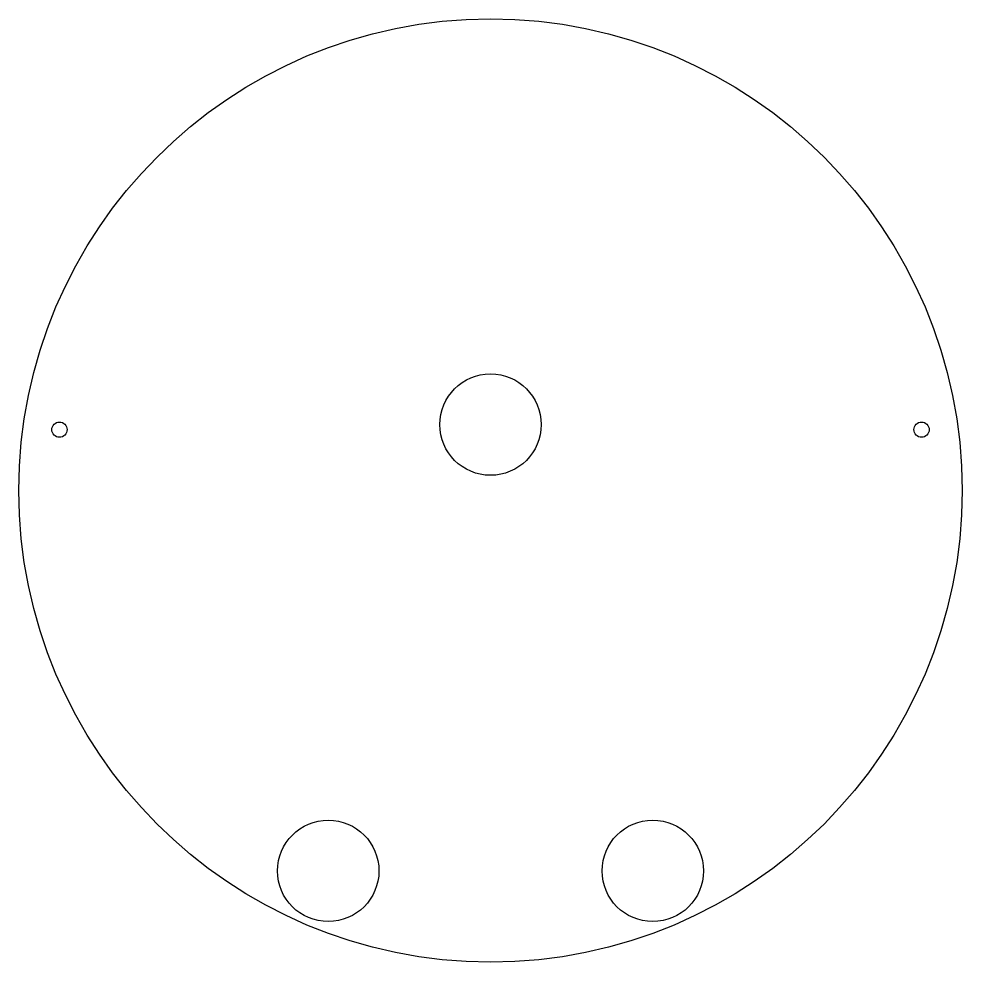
# Model space of a CAD drawing. Header units: inches. Extents: x 7.3 to 30.5, y 1.8 to 25.1.
import ezdxf

# ---------------------------------------------------------------- set-up
doc = ezdxf.new("R2010")
doc.units = ezdxf.units.IN
doc.header["$MEASUREMENT"] = 0

msp = doc.modelspace()

# ---------------------------------------------------------------- linework, layer by layer
for centre, radius in [((18.888, 13.457), 11.625), ((18.888, 15.082), 1.25), ((8.263, 14.957), 0.188), ((29.513, 14.957), 0.188), ((14.888, 4.082), 1.25), ((22.888, 4.082), 1.25)]:
    msp.add_circle(centre, radius)

doc.saveas('drawing.dxf')
